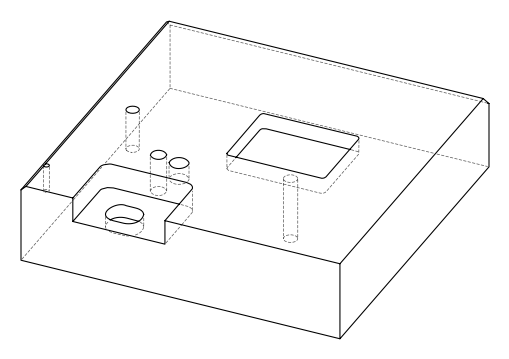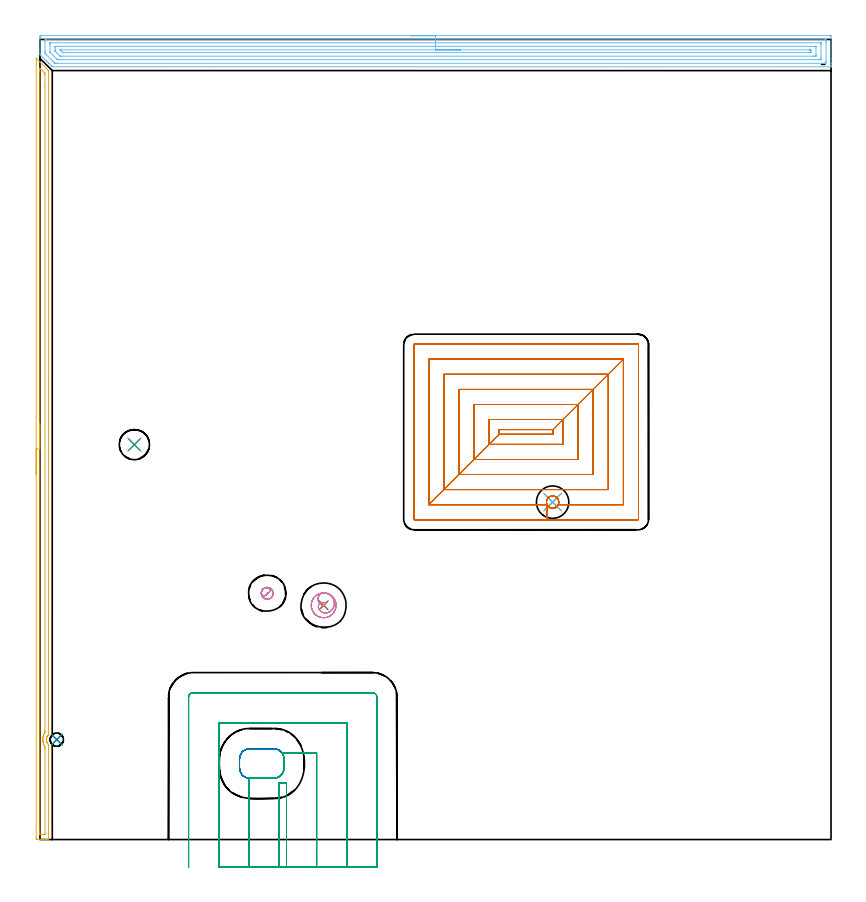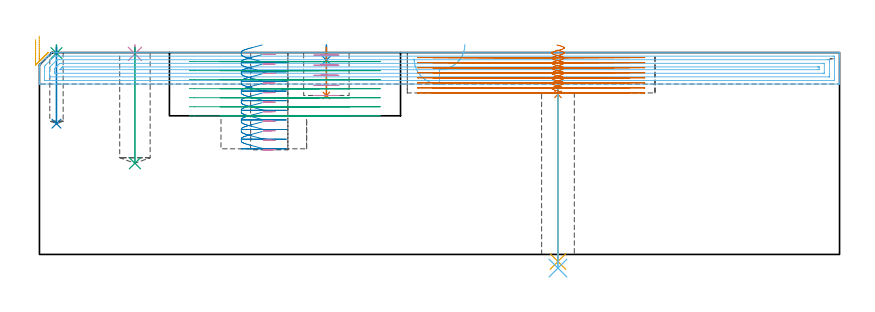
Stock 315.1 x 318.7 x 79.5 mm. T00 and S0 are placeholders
(PLAN: 16 operations, 10 tool changes, 56.8 min)
(1 SPOT_DRILL | STEP1HOLE | NXT0321_9005460120000 | 0.03 min | 1700 mm3)
(2 SPOT_DRILL_1 | STEP1POCKET | NXT0321_9005460120000 | 0.05 min | 183 mm3)
(3 SPOT_DRILL_2 | STEP1POCKET_1 | NXT0321_9005460120000 | 0.03 min | 0 mm3)
(4 SPOT_DRILL_3 | STEP1POCKET_2 | NXT0321_9005460120000 | 0.03 min | 1 mm3)
(5 DRILL_THROUGH_HOLE_INTO_CENTER | STEP1HOLE | NXT0301_042 | 0.28 min | 2514 mm3)
(6 DRILL_TO_ENLARGE_THROUGH_HOLE | STEP1HOLE | UGT0301_237 | 0.29 min | 6155 mm3)
(7 DRILL_BLIND_HOLE_INTO_CENTER | STEP1POCKET | NXT0301_091 | 0.08 min | 1559 mm3)
(8 DRILL_BLIND_HOLE_INTO_CENTER_1 | STEP1POCKET_1 | NXT0301_024 | 0.12 min | 598 mm3)
(9 DRILL_BLIND_HOLE_INTO_CENTER_2 | STEP1POCKET_2 | NXT0301_091 | 0.18 min | 4754 mm3)
(10 MILL_ROUGH_BLIND_HOLE_CONTOUR | STEP1POCKET | NXT0201_009 | Spiral | 1.2 min | 2504 mm3)
(11 AREA_MILL | FG_CHAMFER_SURFACE | UGT0205_001 | 5.13 min | 3776 mm3)
(12 AREA_MILL_1 | FG_CHAMFER_SURFACE_1 | UGT0205_001 | 12.78 min | 24152 mm3)
(13 MILL_RECTANGULAR_POCKET | POCKET_RECTANGULAR_STRAIGHT | NXT0201_009 | Follow Part, ap 2, ae 75% | 21.76 min | 118476 mm3)
(14 MILL_RECTANGULAR_POCKET_1 | POCKET_RECTANGULAR_STRAIGHT_1 | UGT0201_008 | Follow Part, ap 4, ae 75% | 2.13 min | 30750 mm3)
(15 MILL_SLOT | SLOT_PARTIAL_RECTANGULAR | UGT0201_008 | Follow Part, ap 4, ae 75% | 11.56 min | 129472 mm3)
(16 MILL_BLIND_HOLE_FROM_SOLID_MATERIAL | STEP1POCKET_3 | NXT0201_013 | Spiral | 1.11 min | 6495 mm3)
(TOOL NXT0321_9005460120000 | NC Spot Drill, 142deg, 12mm, Carbide, Uncoated | D12 PA142 FL30 Z2)
(TOOL NXT0301_042 | Carbide Drill 7.1mm [860.1-0710-057A1-MM 2214] | D7.1 PA140 FL85 Z2)
(TOOL UGT0301_237 | Twist Drill 12.9 mm | D12.9 PA118 FL97 Z2)
(TOOL NXT0301_091 | Carbide Drill 12mm [860.1-1200-036A1-MM 2214] | D12 PA140 FL55 Z2)
(TOOL NXT0301_024 | Carbide Drill 5.3mm [860.1-0530-027A1-MM 2214] | D5.3 PA140 FL44 Z2)
(TOOL NXT0201_009 | ENDMILL 8mm [2P460-0800-NA 1630] | D8 FL26 Z6)
(TOOL UGT0205_001 | Chamfer Mill 20 x 3 x 45 deg. | D20 FL50 Z2)
(TOOL UGT0201_008 | End Mill 16 mm | D16 FL32 Z4)
(TOOL NXT0201_013 | ENDMILL 10mm | D10 FL30 Z4)
(OP 1 SPOT_DRILL)
G17 G21 G94 G90
T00 M6
G54
G17 G0 G90 X204.2 Y134.4 S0 M3
G43 Z89.5 H0
G94 G81 G98 Z63.045 F250. R66.6
G80
M5
M2
(OP 2 SPOT_DRILL_1)
G17 G21 G94 G90
T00 M6
G54
G17 G0 G90 X113. Y93.3 S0 M3
G43 Z89.5 H0
G94 G81 G98 Z76.5 F250. R82.5
G80
M5
M2
(OP 3 SPOT_DRILL_2)
G17 G21 G94 G90
T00 M6
G54
G17 G0 G90 X6.7 Y39.8 S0 M3
G43 Z89.5 H0
G94 G81 G98 Z79.272 F250. R82.5
G80
M5
M2
(OP 4 SPOT_DRILL_3)
G17 G21 G94 G90
T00 M6
G54
G17 G0 G90 X37.6 Y157.3 S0 M3
G43 Z89.5 H0
G94 G81 G98 Z78.984 F250. R82.5
G80
M5
M2
(OP 5 DRILL_THROUGH_HOLE_INTO_CENTER)
G17 G21 G94 G90
T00 M6
G54
G17 G0 G90 X204.2 Y134.4 S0 M3
G43 Z89.5 H1
G94 G73 G98 Z-2.792 F250. Q6.639 R65.6
G80
M5
M2
(OP 6 DRILL_TO_ENLARGE_THROUGH_HOLE)
G17 G21 G94 G90
T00 M6
G54
G17 G0 G90 X204.2 Y134.4 S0 M3
G43 Z89.5 H0
G94 G73 G98 Z-5.376 F250. Q11.496 R65.6
G80
M5
M2
(OP 7 DRILL_BLIND_HOLE_INTO_CENTER)
G17 G21 G94 G90
T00 M6
G54
G17 G0 G90 X113. Y93.3 S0 M3
G43 Z89.5 H1
G94 G81 G98 Z62.6 F250. R81.5
G80
M5
M2
(OP 8 DRILL_BLIND_HOLE_INTO_CENTER_1)
G17 G21 G94 G90
T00 M6
G54
G17 G0 G90 X6.7 Y39.8 S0 M3
G43 Z89.5 H1
G94 G81 G98 Z51.5 F250. R81.5
G80
M5
M2
(OP 9 DRILL_BLIND_HOLE_INTO_CENTER_2)
G17 G21 G94 G90
T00 M6
G54
G17 G0 G90 X37.6 Y157.3 S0 M3
G43 Z89.5 H1
G94 G81 G98 Z35.9 F250. R81.5
G80
M5
M2
(OP 10 MILL_ROUGH_BLIND_HOLE_CONTOUR)
G17 G21 G94 G90
T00 M6
G54
G17 G0 G90 X113. Y93.3 S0 M3
G43 Z89.5 H1
Z78.52
G94 G3 X113.267 Y94.248 R0.512 F250.
X111.593 Y94.162 R1.482
X111.064 Y91.859 R1.851
X114.498 Y90.36 R2.935
X117.249 Y94.604 R3.857
X113.388 Y98.235 R4.234
X108.065 Y93.688 R4.95
X113.388 Y98.235 R-4.95
X110.727 Y95.962 R2.475
X113. Y93.3 R2.475
G0 Z74.54
G3 X113.267 Y94.248 R0.512
X111.593 Y94.162 R1.482
X111.064 Y91.859 R1.851
X114.498 Y90.36 R2.935
X117.249 Y94.604 R3.857
X113.388 Y98.235 R4.234
X108.065 Y93.688 R4.95
X113.388 Y98.235 R-4.95
X110.727 Y95.962 R2.475
X113. Y93.3 R2.475
G0 Z70.56
G3 X113.267 Y94.248 R0.512
X111.593 Y94.162 R1.482
X111.064 Y91.859 R1.851
X114.498 Y90.36 R2.935
X117.249 Y94.604 R3.857
X113.388 Y98.235 R4.234
X108.065 Y93.688 R4.95
X113.388 Y98.235 R-4.95
X110.727 Y95.962 R2.475
X113. Y93.3 R2.475
G0 Z66.58
G3 X113.267 Y94.248 R0.512
X111.593 Y94.162 R1.482
X111.064 Y91.859 R1.851
X114.498 Y90.36 R2.935
X117.249 Y94.604 R3.857
X113.388 Y98.235 R4.234
X108.065 Y93.688 R4.95
X113.388 Y98.235 R-4.95
X110.727 Y95.962 R2.475
X113. Y93.3 R2.475
G0 Z62.6
G3 X113.267 Y94.248 R0.512
X111.593 Y94.162 R1.482
X111.064 Y91.859 R1.851
X114.498 Y90.36 R2.935
X117.249 Y94.604 R3.857
X113.388 Y98.235 R4.234
X108.065 Y93.688 R4.95
X113.388 Y98.235 R-4.95
X110.727 Y95.962 R2.475
X113. Y93.3 R2.475
G0 Z89.5
M5
M2
(OP 11 AREA_MILL)
G17 G21 G94 G90
T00 M6
G54
G17 G0 G90 X-1.5 Y145.6 S1061 M3
G43 Z89.5 H0
Z84.6
G94 G1 Y145.638 Z83.728 F250.
Y145.752 Z82.864
Y145.941 Z82.012
Y146.203 Z81.18
Y146.537 Z80.374
Y146.94 Z79.6
Y147.409 Z78.864
Y147.94 Z78.172
Y148.529 Z77.529
Y149.172 Z76.94
Y149.864 Z76.409
Y150.6 Z75.94
Y151.374 Z75.537
Y152.18 Z75.203
Y153.012 Z74.941
Y153.864 Z74.752
Y154.728 Z74.638
Y155.6 Z74.6
X-1.499 Y311.112 Z74.599
X-1.496 Y311.17 Z74.603
X-1.493 Y311.182 Z74.604
X-1.441 Y311.142 Z74.657
X3.137 Y306.563 Z79.236
X3.328 Y306.37 Z79.425
X3.397 Y306.295 Z79.489
X3.4 Y306.117 Z79.5
Y42.601
X3.395 Y41.774 Z79.494
X3.393 Y41.744 Z79.493
X3.259 Y41.594 Z79.359
X3.178 Y41.502 Z79.275
X3.145 Y41.457 Z79.24
X3.123 Y41.429 Z79.22
X3.03 Y41.307 Z79.126
X3.001 Y41.261 Z79.097
X2.899 Y41.1 Z78.996
X2.87 Y41.042 Z78.966
X2.788 Y40.883 Z78.884
X2.761 Y40.814 Z78.857
X2.702 Y40.666 Z78.8
X2.636 Y40.445 Z78.735
X2.59 Y40.219 Z78.688
X2.573 Y40.058 Z78.667
X2.57 Y40.021 Z78.661
X2.566 Y39.99 Z78.658
X2.564 Y39.937 Z78.657
Y39.887 Z78.652
X2.559 Y39.765 Z78.651
X2.56 Y39.742 Z78.652
X2.562 Y39.697 Z78.657
X2.57 Y39.564 Z78.663
X2.571 Y39.54 Z78.665
X2.579 Y39.475 Z78.676
X2.592 Y39.385 Z78.688
X2.602 Y39.318 Z78.697
X2.63 Y39.206 Z78.722
X2.652 Y39.097 Z78.75
X2.666 Y39.055 Z78.765
X2.731 Y38.861 Z78.829
X2.789 Y38.73 Z78.886
X2.831 Y38.633 Z78.928
X2.95 Y38.415 Z79.049
X3.09 Y38.205 Z79.189
X3.212 Y38.057 Z79.31
X3.334 Y37.924 Z79.43
X3.342 Y37.914 Z79.438
X3.397 Y37.85 Z79.489
X3.4 Y37.688 Z79.5
Y0.17
X3.397 Y0.01 Z79.488
X3.296 Y0.003 Z79.388
X3.188 Y0. Z79.288
X2.916 Z79.016
X2.254 Z78.348
X1.053 Z77.15
X0.516 Z76.61
X-1.108 Z74.988
X-1.223 Y0.003 Z74.873
X-1.493 Y0.01 Z74.603
X-1.498 Y0.334 Z74.601
X-1.5 Y0.617 Z74.6
Y155.6
X-0.086 Z76.014
X-0.085 Y306.117 Z76.015
X-0.082 Y306.731 Z76.018
X-0.079 Y307.01 Z76.021
X-0.068 Y307.307 Z76.032
X0.238 Y307.01 Z76.338
X1.385 Y305.866 Z77.485
X1.701 Y305.548 Z77.801
X1.862 Y305.385 Z77.962
X1.942 Y305.3 Z78.042
X1.979 Y305.259 Z78.079
X1.98 Y305.223 Z78.08
X1.985 Y304.606 Z78.085
X1.986 Y299.651 Z78.086
X1.985 Y43.494 Z78.085
X1.984 Y42.878 Z78.084
X1.981 Y42.739 Z78.081
X1.979 Y42.673 Z78.079
X1.941 Y42.601 Z78.041
X1.741 Y42.234 Z77.841
X1.633 Y42.024 Z77.733
X1.5 Y41.708 Z77.6
X1.385 Y41.375 Z77.485
X1.27 Y40.932 Z77.37
X1.246 Y40.814 Z77.346
X1.192 Y40.468 Z77.292
X1.159 Y40.153 Z77.259
X1.151 Y39.921 Z77.251
X1.153 Y39.598 Z77.253
X1.177 Y39.241 Z77.277
X1.205 Y39.028 Z77.305
X1.23 Y38.864 Z77.33
X1.271 Y38.661 Z77.371
X1.385 Y38.212 Z77.485
X1.406 Y38.142 Z77.506
X1.409 Y38.134 Z77.509
X1.423 Y38.095 Z77.523
X1.539 Y37.802 Z77.639
X1.643 Y37.564 Z77.743
X1.811 Y37.241 Z77.911
X1.979 Y36.929 Z78.079
X1.983 Y36.626 Z78.083
X1.985 Y36.348 Z78.085
X1.986 Y35.73 Z78.086
X1.985 Y2.403 Z78.085
X1.982 Y2.095 Z78.082
X1.979 Y2.02 Z78.079
X1.977 Y2.01 Z78.077
X1.955 Y2.006 Z78.055
X1.908 Y2.003 Z78.008
X1.777 Y2. Z77.877
X0.516 Z76.616
X0.037 Y2.002 Z76.137
X-0.061 Y2.009 Z76.039
X-0.079 Y2.011 Z76.021
X-0.081 Y2.045 Z76.019
X-0.084 Y2.126 Z76.016
X-0.085 Y2.403 Z76.015
X-0.086 Y3.021 Z76.014
Y155.6
Y156.472 Z76.052
Y157.337 Z76.166
Y158.188 Z76.355
Y159.02 Z76.617
Y159.826 Z76.951
Y160.6 Z77.354
Y161.336 Z77.823
Y162.028 Z78.354
Y162.671 Z78.943
Y163.26 Z79.586
Y163.792 Z80.279
Y164.26 Z81.014
Y164.663 Z81.788
Y164.997 Z82.594
Y165.259 Z83.426
Y165.448 Z84.278
Y165.562 Z85.143
Y165.6 Z86.014
G0 Z89.5
M5
M2
(OP 12 AREA_MILL_1)
G17 G21 G94 G90
T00 M6
G54
G17 G0 G90 X147.55 Y320.2 S1061 M3
G43 Z89.5 H0
Z77.1
G94 G1 X147.588 Z76.228 F250.
X147.702 Z75.364
X147.891 Z74.512
X148.153 Z73.68
X148.487 Z72.874
X148.89 Z72.1
X149.359 Z71.364
X149.89 Z70.672
X150.479 Z70.029
X151.122 Z69.44
X151.814 Z68.908
X152.55 Z68.44
X153.324 Z68.037
X154.13 Z67.703
X154.962 Z67.441
X155.814 Z67.252
X156.678 Z67.138
X157.55 Z67.1
X314.471
X314.898 Y320.196 Z67.102
X315.09 Y320.192 Z67.106
X315.1 Y319.997 Z67.3
Y310.912 Z76.383
Y309.506 Z77.79
Y309.147 Z78.148
Y308.428 Z78.871
Y308.178 Z79.122
X315.094 Y307.809 Z79.482
X315.092 Y307.803 Z79.488
X314.92 Y307.8 Z79.5
X5.1
X4.893 Y307.804 Z79.489
X4.681 Y308.019 Z79.281
X3.61 Y309.089 Z78.208
X3.311 Y309.388 Z77.911
X2.669 Y310.029 Z77.268
X2.543 Y310.157 Z77.143
X0.345 Y312.354 Z74.945
X0.182 Y312.518 Z74.781
X0.028 Y312.676 Z74.623
X0.01 Y312.698 Z74.601
X0. Y313.395 Z73.905
Y314.8 Z72.496
Y319.474 Z67.823
X0.003 Y319.735 Z67.562
X0.01 Y320.192 Z67.106
X0.163 Y320.196 Z67.102
X0.629 Y320.2 Z67.1
X157.55
Y318.786 Z68.514
X312.683 Y318.785 Z68.515
X312.752
X313.064 Y318.779 Z68.521
X313.09 Y318.677 Z68.623
X313.097 Y318.445 Z68.855
X313.099 Y317.971 Z69.329
X313.1 Y317.559 Z69.741
X313.099 Y310.029 Z77.271
X313.096 Y309.621 Z77.679
X313.086 Y309.221 Z78.079
X312.683 Y309.215 Z78.085
X312.614
X6.82 Y309.214 Z78.086
X5.994 Y309.22 Z78.08
X5.944 Y309.221 Z78.079
X5.89 Y309.27 Z78.03
X5.777 Y309.378 Z77.922
X5.555 Y309.596 Z77.704
X2.417 Y312.733 Z74.567
X2.011 Y313.15 Z74.15
X2.005 Y313.559 Z73.741
X2.001 Y313.97 Z73.33
Y317.971 Z69.329
X2.004 Y318.379 Z68.921
X2.014 Y318.779 Z68.521
X2.417 Y318.785 Z68.515
X2.486
X157.55 Y318.786 Z68.514
Y317.372 Z69.928
X310.894 Y317.371 Z69.929
X310.99 Y317.37 Z69.93
X311.066 Y317.367 Z69.933
X311.083 Y317.365 Z69.935
X311.09 Y317.348 Z69.952
X311.094 Y317.291 Z70.009
X311.098 Y317.088 Z70.212
X311.1 Y316.886 Z70.414
Y316.206 Z71.094
Y311.591 Z75.709
X311.098 Y310.912 Z76.388
X311.096 Y310.713 Z76.587
X311.09 Y310.647 Z76.653
X311.036 Y310.636 Z76.664
X310.894 Y310.634 Z76.666
X310.286 Y310.629 Z76.671
X7.782
X7.171 Y310.633 Z76.667
X7.033 Y310.635 Z76.665
X6.962 Y310.649 Z76.651
X6.888 Y310.716 Z76.584
X6.689 Y310.912 Z76.388
X4.923 Y312.676 Z74.624
X4.206 Y313.397 Z73.903
X4.052 Y313.559 Z73.741
X4.01 Y313.612 Z73.688
X4.006 Y313.66 Z73.64
X4.002 Y313.76 Z73.54
X4. Y316.409 Z70.891
X4.001 Y317.088 Z70.212
X4.003 Y317.288 Z70.012
X4.01 Y317.357 Z69.943
X4.015 Y317.365 Z69.935
X4.027 Y317.368 Z69.932
X4.062 Y317.37 Z69.93
X4.206 Y317.371 Z69.929
X157.55 Y317.372 Z69.928
Y315.957 Z71.343
X308.465
X308.963 Y315.953 Z71.347
X309.077 Y315.95 Z71.35
X309.09 Y315.947 Z71.353
X309.094 Y315.924 Z71.376
X309.097 Y315.871 Z71.429
X309.099 Y315.762 Z71.538
Y312.238 Z75.062
X309.097 Y312.129 Z75.171
X309.093 Y312.074 Z75.226
X309.091 Y312.053 Z75.247
X309.067 Y312.05 Z75.25
X308.851 Y312.046 Z75.254
X308.212 Y312.043 Z75.257
X307.96
X8.676
X8.423 Y312.044 Z75.256
X8.104 Y312.048 Z75.252
X8.028 Y312.05 Z75.25
X7.929 Y312.132 Z75.168
X7.782 Y312.27 Z75.03
X7.373 Y312.676 Z74.624
X6.888 Y313.161 Z74.139
X6.493 Y313.559 Z73.741
X6.11 Y313.951 Z73.349
X6.01 Y314.054 Z73.246
X6.007 Y314.107 Z73.193
X6.003 Y314.216 Z73.084
X6. Y314.435 Z72.865
Y315.317 Z71.983
X6.001 Y315.762 Z71.538
X6.003 Y315.871 Z71.429
X6.007 Y315.925 Z71.375
X6.009 Y315.947 Z71.353
X6.033 Y315.95 Z71.35
X6.249 Y315.954 Z71.346
X6.888 Y315.957 Z71.343
X7.14
X157.55
Y314.543 Z72.757
X306.424
X306.527 Y314.542 Z72.758
X306.733 Y314.538 Z72.762
X307.09 Y314.53 Z72.77
X307.092 Y314.441 Z72.859
X307.098 Y313.776 Z73.524
X307.093 Y313.559 Z73.741
X307.09 Y313.477 Z73.823
X307.079 Y313.464 Z73.836
X306.974 Y313.461 Z73.839
X306.837 Y313.458 Z73.842
X306.63 Y313.457 Z73.843
X306.527
X9.467
X9.261 Y313.46 Z73.84
X9.123 Y313.464 Z73.836
X9.042 Y313.468 Z73.832
X9.023 Y313.484 Z73.816
X8.943 Y313.559 Z73.741
X8.676 Y313.823 Z73.477
X8.065 Y314.441 Z72.859
X8.025 Y314.485 Z72.815
X8.011 Y314.524 Z72.776
X8.021 Y314.536 Z72.764
X8.125 Y314.539 Z72.761
X8.263 Y314.542 Z72.758
X8.676 Y314.543 Z72.757
X157.55
X158.422 Z72.795
X159.287 Z72.909
X160.138 Z73.098
X160.97 Z73.36
X161.776 Z73.694
X162.55 Z74.097
X163.286 Z74.565
X163.978 Z75.096
X164.621 Z75.686
X165.21 Z76.329
X165.742 Z77.021
X166.21 Z77.757
X166.613 Z78.531
X166.947 Z79.337
X167.209 Z80.169
X167.398 Z81.02
X167.512 Z81.885
X167.55 Z82.757
G0 Z89.5
M5
M2
(OP 13 MILL_RECTANGULAR_POCKET)
G17 G21 G94 G90
T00 M6
G54
G17 G0 G90 X203.781 Y131.99 S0 M3
G43 Z89.5 H1
Z82.5
G94 G1 X204.167 Y131.945 Z82.396 F250.
X204.662 Y131.988 Z82.263
X204.876 Y132.049 Z82.203
X205.088 Y132.111 Z82.144
X205.583 Y132.375 Z81.994
X206.006 Y132.743 Z81.843
X206.334 Y133.198 Z81.693
X206.516 Y133.602 Z81.574
X206.624 Y134.041 Z81.453
X206.65 Y134.492 Z81.332
X206.593 Y134.939 Z81.211
X206.526 Y135.151 Z81.152
X206.458 Y135.362 Z81.092
X206.156 Y135.881 Z80.931
X205.736 Y136.312 Z80.77
X205.225 Y136.628 Z80.609
X204.652 Y136.811 Z80.448
X204.052 Y136.849 Z80.287
X203.461 Y136.741 Z80.126
X203.256 Y136.656 Z80.067
X203.121 Y136.599 Z80.027
X202.992 Y136.527 Z79.988
X202.8 Y136.415 Z79.928
X202.41 Y136.074 Z79.789
X202.1 Y135.659 Z79.651
X201.882 Y135.189 Z79.512
X201.767 Y134.685 Z79.373
X201.758 Y134.167 Z79.234
X201.797 Y133.948 Z79.175
X201.839 Y133.73 Z79.115
X202.047 Y133.222 Z78.968
X202.363 Y132.772 Z78.821
X202.771 Y132.405 Z78.674
X203.251 Y132.136 Z78.527
X203.462 Y132.069 Z78.467
X203.674 Y132.002 Z78.408
X204.167 Y131.945 Z78.275
X204.662 Y131.988 Z78.142
X204.876 Y132.049 Z78.082
X205.088 Y132.111 Z78.023
X205.583 Y132.375 Z77.872
X206.006 Y132.743 Z77.722
X206.334 Y133.198 Z77.572
X206.425 Y133.4 Z77.512
X232.4 F500.
Y191.3
X154.9
Y133.4
X182.9 Y161.4
X204.4
Y163.3
X182.9
Y161.4
X178.9 Y157.4
X208.4
Y167.3
X178.9
Y157.4
X172.9 Y151.4
X214.4
Y173.3
X172.9
Y151.4
X166.9 Y145.4
X220.4
Y179.3
X166.9
Y145.4
X160.9 Y139.4
X226.4
Y185.3
X160.9
Y139.4
X154.9 Y133.4
X201.97
Y127.4
X238.2
G3 X238.4 Y127.6 R0.2
G1 Y197.1
G3 X238.2 Y197.3 R0.2
G1 X149.1
G3 X148.9 Y197.1 R0.2
G1 Y127.6
G3 X149.1 Y127.4 R0.2
G1 X201.97
X202.97
G0 X203.783 Y131.99 Z80.512
G1 X204.167 Y131.945 Z80.409 F250.
X204.662 Y131.988 Z80.276
X204.876 Y132.049 Z80.216
X205.088 Y132.111 Z80.157
X205.583 Y132.375 Z80.006
X206.006 Y132.743 Z79.856
X206.334 Y133.198 Z79.706
X206.516 Y133.602 Z79.587
X206.624 Y134.041 Z79.466
X206.65 Y134.492 Z79.345
X206.593 Y134.939 Z79.224
X206.526 Y135.151 Z79.165
X206.458 Y135.362 Z79.105
X206.182 Y135.846 Z78.956
X205.804 Y136.256 Z78.807
X205.343 Y136.57 Z78.657
X204.824 Y136.772 Z78.508
X204.272 Y136.852 Z78.358
X203.716 Y136.806 Z78.209
X203.185 Y136.636 Z78.06
X202.992 Y136.527 Z78.
X202.8 Y136.415 Z77.941
X202.41 Y136.074 Z77.802
X202.1 Y135.659 Z77.663
X201.882 Y135.189 Z77.524
X201.767 Y134.685 Z77.386
X201.758 Y134.167 Z77.247
X201.797 Y133.948 Z77.187
X201.839 Y133.73 Z77.128
X202.047 Y133.222 Z76.981
X202.363 Y132.772 Z76.833
X202.771 Y132.405 Z76.686
X203.251 Y132.136 Z76.539
X203.462 Y132.069 Z76.48
X203.674 Y132.002 Z76.42
X204.167 Y131.945 Z76.287
X204.662 Y131.988 Z76.154
X204.876 Y132.049 Z76.095
X205.088 Y132.111 Z76.035
X205.583 Y132.375 Z75.885
X206.006 Y132.743 Z75.735
X206.334 Y133.198 Z75.584
X206.425 Y133.4 Z75.525
X232.4 F500.
Y191.3
X154.9
Y133.4
X182.9 Y161.4
X204.4
Y163.3
X182.9
Y161.4
X178.9 Y157.4
X208.4
Y167.3
X178.9
Y157.4
X172.9 Y151.4
X214.4
Y173.3
X172.9
Y151.4
X166.9 Y145.4
X220.4
Y179.3
X166.9
Y145.4
X160.9 Y139.4
X226.4
Y185.3
X160.9
Y139.4
X154.9 Y133.4
X201.97
Y127.4
X238.2
G3 X238.4 Y127.6 R0.2
G1 Y197.1
G3 X238.2 Y197.3 R0.2
G1 X149.1
G3 X148.9 Y197.1 R0.2
G1 Y127.6
G3 X149.1 Y127.4 R0.2
G1 X201.97
X202.97
G0 X203.783 Y131.99 Z78.525
G1 X204.167 Y131.945 Z78.421 F250.
X204.662 Y131.988 Z78.288
X204.876 Y132.049 Z78.229
X205.088 Y132.111 Z78.169
X205.583 Y132.375 Z78.019
X206.006 Y132.743 Z77.869
X206.334 Y133.198 Z77.719
X206.516 Y133.602 Z77.6
X206.624 Y134.041 Z77.479
X206.65 Y134.492 Z77.358
X206.593 Y134.939 Z77.237
X206.526 Y135.151 Z77.177
X206.458 Y135.362 Z77.118
X206.182 Y135.846 Z76.969
X205.804 Y136.256 Z76.819
X205.343 Y136.57 Z76.67
X204.824 Y136.772 Z76.521
X204.272 Y136.852 Z76.371
X203.716 Y136.806 Z76.222
X203.185 Y136.636 Z76.072
X202.992 Y136.527 Z76.013
X202.8 Y136.415 Z75.953
X202.41 Y136.074 Z75.815
X202.099 Y135.66 Z75.676
X201.882 Y135.19 Z75.537
X201.766 Y134.685 Z75.398
X201.758 Y134.167 Z75.259
X201.797 Y133.948 Z75.2
X201.839 Y133.73 Z75.14
X202.047 Y133.222 Z74.993
X202.363 Y132.772 Z74.846
X202.771 Y132.405 Z74.699
X203.251 Y132.136 Z74.552
X203.462 Y132.069 Z74.492
X203.674 Y132.002 Z74.433
X204.167 Y131.945 Z74.3
X204.662 Y131.988 Z74.167
X204.876 Y132.049 Z74.107
X205.088 Y132.111 Z74.048
X205.583 Y132.375 Z73.897
X206.006 Y132.743 Z73.747
X206.334 Y133.198 Z73.597
X206.425 Y133.4 Z73.537
X232.4 F500.
Y191.3
X154.9
Y133.4
X182.9 Y161.4
X204.4
Y163.3
X182.9
Y161.4
X178.9 Y157.4
X208.4
Y167.3
X178.9
Y157.4
X172.9 Y151.4
X214.4
Y173.3
X172.9
Y151.4
X166.9 Y145.4
X220.4
Y179.3
X166.9
Y145.4
X160.9 Y139.4
X226.4
Y185.3
X160.9
Y139.4
X154.9 Y133.4
X201.97
Y127.4
X238.2
G3 X238.4 Y127.6 R0.2
G1 Y197.1
G3 X238.2 Y197.3 R0.2
G1 X149.1
G3 X148.9 Y197.1 R0.2
G1 Y127.6
G3 X149.1 Y127.4 R0.2
G1 X201.97
X202.97
G0 X203.784 Y131.984 Z76.537
G1 X203.912 Y131.962 Z76.503 F250.
X204.134 Y131.956 Z76.443
X204.356 Y131.95 Z76.384
X204.955 Y132.065 Z76.22
X205.159 Y132.151 Z76.161
X205.363 Y132.239 Z76.101
X205.745 Y132.496 Z75.978
X206.072 Y132.819 Z75.855
X206.334 Y133.198 Z75.731
X206.516 Y133.602 Z75.612
X206.621 Y134.019 Z75.497
X206.651 Y134.448 Z75.382
X206.607 Y134.876 Z75.267
X206.462 Y135.325 Z75.14
X206.378 Y135.53 Z75.081
X206.099 Y135.953 Z74.945
X205.739 Y136.31 Z74.809
X205.313 Y136.585 Z74.674
X204.84 Y136.768 Z74.538
X204.34 Y136.849 Z74.402
X204.119 Y136.842 Z74.343
X203.897 Y136.834 Z74.283
X203.307 Y136.684 Z74.12
X202.772 Y136.394 Z73.957
X202.604 Y136.249 Z73.898
X202.437 Y136.103 Z73.838
X202.116 Y135.688 Z73.697
X201.89 Y135.214 Z73.557
X201.769 Y134.704 Z73.416
X201.757 Y134.18 Z73.276
X201.798 Y133.946 Z73.212
X201.821 Y133.825 Z73.179
X201.856 Y133.707 Z73.146
X201.919 Y133.495 Z73.087
X202.143 Y133.062 Z72.956
X202.448 Y132.682 Z72.826
X202.822 Y132.369 Z72.695
X203.251 Y132.136 Z72.564
X203.462 Y132.069 Z72.505
X203.674 Y132.002 Z72.445
X203.912 Y131.962 Z72.381
X204.134 Y131.956 Z72.321
X204.356 Y131.95 Z72.262
X204.955 Y132.065 Z72.098
X205.159 Y132.151 Z72.039
X205.363 Y132.239 Z71.979
X205.745 Y132.496 Z71.856
X206.072 Y132.819 Z71.733
X206.334 Y133.198 Z71.609
X206.425 Y133.4 Z71.55
X232.4 F500.
Y191.3
X154.9
Y133.4
X182.9 Y161.4
X204.4
Y163.3
X182.9
Y161.4
X178.9 Y157.4
X208.4
Y167.3
X178.9
Y157.4
X172.9 Y151.4
X214.4
Y173.3
X172.9
Y151.4
X166.9 Y145.4
X220.4
Y179.3
X166.9
Y145.4
X160.9 Y139.4
X226.4
Y185.3
X160.9
Y139.4
X154.9 Y133.4
X201.97
Y127.4
X238.2
G3 X238.4 Y127.6 R0.2
G1 Y197.1
G3 X238.2 Y197.3 R0.2
G1 X149.1
G3 X148.9 Y197.1 R0.2
G1 Y127.6
G3 X149.1 Y127.4 R0.2
G1 X201.97
X202.97
G0 X203.784 Y131.984 Z74.55
G1 X203.912 Y131.962 Z74.515 F250.
X204.134 Y131.956 Z74.455
X204.356 Y131.95 Z74.396
X204.955 Y132.065 Z74.233
X205.159 Y132.151 Z74.173
X205.363 Y132.239 Z74.114
X205.745 Y132.496 Z73.99
X206.072 Y132.819 Z73.867
X206.334 Y133.198 Z73.744
X206.516 Y133.602 Z73.625
X206.621 Y134.019 Z73.51
X206.651 Y134.448 Z73.395
X206.607 Y134.876 Z73.279
X206.462 Y135.325 Z73.153
X206.378 Y135.53 Z73.093
X206.099 Y135.953 Z72.958
X205.739 Y136.31 Z72.822
X205.313 Y136.585 Z72.686
X204.84 Y136.768 Z72.55
X204.34 Y136.849 Z72.414
X204.119 Y136.842 Z72.355
X203.897 Y136.834 Z72.296
X203.331 Y136.694 Z72.139
X202.814 Y136.423 Z71.983
X202.644 Y136.282 Z71.924
X202.473 Y136.139 Z71.864
X202.137 Y135.72 Z71.72
X201.899 Y135.238 Z71.576
X201.771 Y134.716 Z71.432
X201.757 Y134.179 Z71.288
X201.798 Y133.946 Z71.225
X201.821 Y133.825 Z71.192
X201.856 Y133.707 Z71.159
X201.919 Y133.495 Z71.099
X202.143 Y133.062 Z70.969
X202.448 Y132.682 Z70.838
X202.822 Y132.369 Z70.707
X203.251 Y132.136 Z70.577
X203.462 Y132.069 Z70.517
X203.674 Y132.002 Z70.458
X203.912 Y131.962 Z70.393
X204.134 Y131.956 Z70.334
X204.356 Y131.95 Z70.274
X204.955 Y132.065 Z70.111
X205.159 Y132.151 Z70.051
X205.363 Y132.239 Z69.992
X205.745 Y132.496 Z69.869
X206.072 Y132.819 Z69.745
X206.334 Y133.198 Z69.622
X206.425 Y133.4 Z69.562
X232.4 F500.
Y191.3
X204.4 Y163.3
X182.9
Y161.4
X204.4
Y163.3
X208.4 Y167.3
X178.9
Y157.4
X208.4
Y167.3
X214.4 Y173.3
X172.9
Y151.4
X214.4
Y173.3
X220.4 Y179.3
X166.9
Y145.4
X220.4
Y179.3
X226.4 Y185.3
X160.9
Y139.4
X226.4
Y185.3
X232.4 Y191.3
X154.9
Y133.4
X201.97
Y127.4
X238.2
G3 X238.4 Y127.6 R0.2
G1 Y197.1
G3 X238.2 Y197.3 R0.2
G1 X149.1
G3 X148.9 Y197.1 R0.2
G1 Y127.6
G3 X149.1 Y127.4 R0.2
G1 X201.97
X202.97
G0 X203.783 Y131.99 Z72.562
G1 X204.167 Y131.945 Z72.459 F250.
X204.662 Y131.988 Z72.326
X204.876 Y132.049 Z72.266
X205.088 Y132.111 Z72.207
X205.583 Y132.375 Z72.057
X206.006 Y132.743 Z71.906
X206.334 Y133.198 Z71.756
X206.516 Y133.602 Z71.637
X206.624 Y134.041 Z71.516
X206.65 Y134.492 Z71.395
X206.593 Y134.939 Z71.274
X206.526 Y135.151 Z71.215
X206.458 Y135.362 Z71.155
X206.182 Y135.846 Z71.006
X205.804 Y136.256 Z70.857
X205.343 Y136.57 Z70.707
X204.824 Y136.772 Z70.558
X204.272 Y136.852 Z70.409
X203.716 Y136.806 Z70.259
X203.185 Y136.636 Z70.11
X202.992 Y136.527 Z70.05
X202.8 Y136.415 Z69.991
X202.41 Y136.074 Z69.852
X202.1 Y135.659 Z69.713
X201.882 Y135.189 Z69.574
X201.767 Y134.685 Z69.436
X201.758 Y134.167 Z69.297
X201.797 Y133.948 Z69.237
X201.839 Y133.73 Z69.178
X202.047 Y133.222 Z69.031
X202.363 Y132.772 Z68.884
X202.771 Y132.405 Z68.736
X203.251 Y132.136 Z68.589
X203.462 Y132.069 Z68.53
X203.674 Y132.002 Z68.47
X204.167 Y131.945 Z68.337
X204.662 Y131.988 Z68.204
X204.876 Y132.049 Z68.145
X205.088 Y132.111 Z68.085
X205.583 Y132.375 Z67.935
X206.006 Y132.743 Z67.785
X206.334 Y133.198 Z67.634
X206.425 Y133.4 Z67.575
X232.4 F500.
Y191.3
X154.9
Y133.4
X182.9 Y161.4
X204.4
Y163.3
X182.9
Y161.4
X178.9 Y157.4
X208.4
Y167.3
X178.9
Y157.4
X172.9 Y151.4
X214.4
Y173.3
X172.9
Y151.4
X166.9 Y145.4
X220.4
Y179.3
X166.9
Y145.4
X160.9 Y139.4
X226.4
Y185.3
X160.9
Y139.4
X154.9 Y133.4
X201.97
Y127.4
X238.2
G3 X238.4 Y127.6 R0.2
G1 Y197.1
G3 X238.2 Y197.3 R0.2
G1 X149.1
G3 X148.9 Y197.1 R0.2
G1 Y127.6
G3 X149.1 Y127.4 R0.2
G1 X201.97
X202.97
G0 X203.783 Y131.99 Z70.575
G1 X204.167 Y131.945 Z70.472 F250.
X204.662 Y131.988 Z70.338
X204.876 Y132.049 Z70.279
X205.088 Y132.111 Z70.219
X205.583 Y132.375 Z70.069
X206.006 Y132.743 Z69.919
X206.334 Y133.198 Z69.769
X206.516 Y133.602 Z69.65
X206.624 Y134.041 Z69.529
X206.65 Y134.492 Z69.408
X206.593 Y134.939 Z69.287
X206.526 Y135.151 Z69.228
X206.458 Y135.362 Z69.168
X206.182 Y135.846 Z69.019
X205.804 Y136.256 Z68.869
X205.343 Y136.57 Z68.72
X204.824 Y136.772 Z68.571
X204.272 Y136.852 Z68.421
X203.716 Y136.806 Z68.272
X203.185 Y136.636 Z68.122
X202.992 Y136.527 Z68.063
X202.8 Y136.415 Z68.003
X202.41 Y136.074 Z67.865
X202.099 Y135.66 Z67.726
X201.882 Y135.19 Z67.587
X201.766 Y134.685 Z67.448
X201.758 Y134.167 Z67.309
X201.797 Y133.948 Z67.25
X201.839 Y133.73 Z67.19
X202.047 Y133.222 Z67.043
X202.363 Y132.772 Z66.896
X202.771 Y132.405 Z66.749
X203.251 Y132.136 Z66.602
X203.462 Y132.069 Z66.542
X203.674 Y132.002 Z66.483
X204.167 Y131.945 Z66.35
X204.662 Y131.988 Z66.217
X204.876 Y132.049 Z66.157
X205.088 Y132.111 Z66.098
X205.583 Y132.375 Z65.947
X206.006 Y132.743 Z65.797
X206.334 Y133.198 Z65.647
X206.425 Y133.4 Z65.587
X232.4 F500.
Y191.3
X154.9
Y133.4
X182.9 Y161.4
X204.4
Y163.3
X182.9
Y161.4
X178.9 Y157.4
X208.4
Y167.3
X178.9
Y157.4
X172.9 Y151.4
X214.4
Y173.3
X172.9
Y151.4
X166.9 Y145.4
X220.4
Y179.3
X166.9
Y145.4
X160.9 Y139.4
X226.4
Y185.3
X160.9
Y139.4
X154.9 Y133.4
X201.97
Y127.4
X238.2
G3 X238.4 Y127.6 R0.2
G1 Y197.1
G3 X238.2 Y197.3 R0.2
G1 X149.1
G3 X148.9 Y197.1 R0.2
G1 Y127.6
G3 X149.1 Y127.4 R0.2
G1 X201.97
X202.97
G0 X203.783 Y131.99 Z68.587
G1 X204.167 Y131.945 Z68.484 F250.
X204.662 Y131.988 Z68.351
X204.876 Y132.049 Z68.291
X205.088 Y132.111 Z68.232
X205.583 Y132.375 Z68.082
X206.006 Y132.743 Z67.932
X206.334 Y133.198 Z67.781
X206.516 Y133.602 Z67.662
X206.624 Y134.041 Z67.541
X206.65 Y134.492 Z67.42
X206.593 Y134.939 Z67.299
X206.526 Y135.151 Z67.24
X206.458 Y135.362 Z67.181
X206.182 Y135.846 Z67.031
X205.804 Y136.256 Z66.882
X205.343 Y136.57 Z66.732
X204.824 Y136.772 Z66.583
X204.272 Y136.852 Z66.434
X203.716 Y136.806 Z66.284
X203.185 Y136.636 Z66.135
X202.992 Y136.527 Z66.076
X202.8 Y136.415 Z66.016
X202.41 Y136.074 Z65.877
X202.099 Y135.66 Z65.738
X201.882 Y135.19 Z65.6
X201.766 Y134.685 Z65.461
X201.758 Y134.167 Z65.322
X201.797 Y133.948 Z65.262
X201.839 Y133.73 Z65.203
X202.047 Y133.222 Z65.056
X202.363 Y132.772 Z64.909
X202.771 Y132.405 Z64.761
X203.251 Y132.136 Z64.614
X203.462 Y132.069 Z64.555
X203.674 Y132.002 Z64.495
X204.167 Y131.945 Z64.362
X204.662 Y131.988 Z64.229
X204.876 Y132.049 Z64.17
X205.088 Y132.111 Z64.11
X205.583 Y132.375 Z63.96
X206.006 Y132.743 Z63.81
X206.334 Y133.198 Z63.659
X206.425 Y133.4 Z63.6
X232.4 F500.
Y191.3
X154.9
Y133.4
X182.9 Y161.4
X204.4
Y163.3
X182.9
Y161.4
X178.9 Y157.4
X208.4
Y167.3
X178.9
Y157.4
X172.9 Y151.4
X214.4
Y173.3
X172.9
Y151.4
X166.9 Y145.4
X220.4
Y179.3
X166.9
Y145.4
X160.9 Y139.4
X226.4
Y185.3
X160.9
Y139.4
X154.9 Y133.4
X201.97
Y127.4
X238.2
G3 X238.4 Y127.6 R0.2
G1 Y197.1
G3 X238.2 Y197.3 R0.2
G1 X149.1
G3 X148.9 Y197.1 R0.2
G1 Y127.6
G3 X149.1 Y127.4 R0.2
G1 X201.97
X202.97
G0 Z89.5
M5
M2
(OP 14 MILL_RECTANGULAR_POCKET_1)
G17 G21 G94 G90
T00 M6
G54
G17 G0 G90 X87.704 Y36.2 S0 M3
G43 Z89.5 H0
Z82.5
G94 G1 X83.397 Z81.346 F250.
X82.852 Y36.136 Z81.199
X82.32 Y36. Z81.052
X81.811 Y35.795 Z80.905
X81.334 Y35.523 Z80.758
X80.898 Y35.19 Z80.611
X80.51 Y34.802 Z80.464
X80.177 Y34.366 Z80.316
X79.905 Y33.889 Z80.169
X79.7 Y33.38 Z80.022
X79.564 Y32.848 Z79.875
X79.5 Y32.303 Z79.728
Y28.297 Z78.655
X79.564 Y27.752 Z78.508
X79.7 Y27.22 Z78.361
X79.905 Y26.711 Z78.214
X80.177 Y26.234 Z78.067
X80.51 Y25.798 Z77.919
X80.898 Y25.41 Z77.772
X81.334 Y25.077 Z77.625
X81.811 Y24.805 Z77.478
X82.32 Y24.6 Z77.331
X82.852 Y24.464 Z77.184
X83.397 Y24.4 Z77.037
X88.35 Z75.71
X93.1 F500.
G3 X97.2 Y28.5 R4.1
G1 Y32.1
G3 X93.1 Y36.2 R4.1
G1 X83.6
G3 X79.5 Y32.1 R4.1
G1 Y28.5
G3 X83.6 Y24.4 R4.1
G1 X88.35
X89.35
G0 X87.704 Y36.2 Z78.71
G1 X83.397 Z77.556 F250.
X82.852 Y36.136 Z77.409
X82.32 Y36. Z77.262
X81.811 Y35.795 Z77.115
X81.334 Y35.523 Z76.968
X80.898 Y35.19 Z76.821
X80.51 Y34.802 Z76.674
X80.177 Y34.366 Z76.526
X79.905 Y33.889 Z76.379
X79.7 Y33.38 Z76.232
X79.564 Y32.848 Z76.085
X79.5 Y32.303 Z75.938
Y28.297 Z74.865
X79.564 Y27.752 Z74.718
X79.7 Y27.22 Z74.571
X79.905 Y26.711 Z74.424
X80.177 Y26.234 Z74.277
X80.51 Y25.798 Z74.129
X80.898 Y25.41 Z73.982
X81.334 Y25.077 Z73.835
X81.811 Y24.805 Z73.688
X82.32 Y24.6 Z73.541
X82.852 Y24.464 Z73.394
X83.397 Y24.4 Z73.247
X88.35 Z71.92
X93.1 F500.
G3 X97.2 Y28.5 R4.1
G1 Y32.1
G3 X93.1 Y36.2 R4.1
G1 X83.6
G3 X79.5 Y32.1 R4.1
G1 Y28.5
G3 X83.6 Y24.4 R4.1
G1 X88.35
X89.35
G0 X87.704 Y36.2 Z74.92
G1 X83.397 Z73.766 F250.
X82.852 Y36.136 Z73.619
X82.32 Y36. Z73.472
X81.811 Y35.795 Z73.325
X81.334 Y35.523 Z73.178
X80.898 Y35.19 Z73.031
X80.51 Y34.802 Z72.884
X80.177 Y34.366 Z72.736
X79.905 Y33.889 Z72.589
X79.7 Y33.38 Z72.442
X79.564 Y32.848 Z72.295
X79.5 Y32.303 Z72.148
Y28.297 Z71.075
X79.564 Y27.752 Z70.928
X79.7 Y27.22 Z70.781
X79.905 Y26.711 Z70.634
X80.177 Y26.234 Z70.487
X80.51 Y25.798 Z70.339
X80.898 Y25.41 Z70.192
X81.334 Y25.077 Z70.045
X81.811 Y24.805 Z69.898
X82.32 Y24.6 Z69.751
X82.852 Y24.464 Z69.604
X83.397 Y24.4 Z69.457
X88.35 Z68.13
X93.1 F500.
G3 X97.2 Y28.5 R4.1
G1 Y32.1
G3 X93.1 Y36.2 R4.1
G1 X83.6
G3 X79.5 Y32.1 R4.1
G1 Y28.5
G3 X83.6 Y24.4 R4.1
G1 X88.35
X89.35
G0 X87.704 Y36.2 Z71.13
G1 X83.397 Z69.976 F250.
X82.852 Y36.136 Z69.829
X82.32 Y36. Z69.682
X81.811 Y35.795 Z69.535
X81.334 Y35.523 Z69.388
X80.898 Y35.19 Z69.241
X80.51 Y34.802 Z69.094
X80.177 Y34.366 Z68.946
X79.905 Y33.889 Z68.799
X79.7 Y33.38 Z68.652
X79.564 Y32.848 Z68.505
X79.5 Y32.303 Z68.358
Y28.297 Z67.285
X79.564 Y27.752 Z67.138
X79.7 Y27.22 Z66.991
X79.905 Y26.711 Z66.844
X80.177 Y26.234 Z66.697
X80.51 Y25.798 Z66.55
X80.898 Y25.41 Z66.402
X81.334 Y25.077 Z66.255
X81.811 Y24.805 Z66.108
X82.32 Y24.6 Z65.961
X82.852 Y24.464 Z65.814
X83.397 Y24.4 Z65.667
X88.35 Z64.34
X93.1 F500.
G3 X97.2 Y28.5 R4.1
G1 Y32.1
G3 X93.1 Y36.2 R4.1
G1 X83.6
G3 X79.5 Y32.1 R4.1
G1 Y28.5
G3 X83.6 Y24.4 R4.1
G1 X88.35
X89.35
G0 X87.704 Y36.2 Z67.34
G1 X83.397 Z66.186 F250.
X82.852 Y36.136 Z66.039
X82.32 Y36. Z65.892
X81.811 Y35.795 Z65.745
X81.334 Y35.523 Z65.598
X80.898 Y35.19 Z65.451
X80.51 Y34.802 Z65.304
X80.177 Y34.366 Z65.156
X79.905 Y33.889 Z65.009
X79.7 Y33.38 Z64.862
X79.564 Y32.848 Z64.715
X79.5 Y32.303 Z64.568
Y28.297 Z63.495
X79.564 Y27.752 Z63.348
X79.7 Y27.22 Z63.201
X79.905 Y26.711 Z63.054
X80.177 Y26.234 Z62.907
X80.51 Y25.798 Z62.76
X80.898 Y25.41 Z62.612
X81.334 Y25.077 Z62.465
X81.811 Y24.805 Z62.318
X82.32 Y24.6 Z62.171
X82.852 Y24.464 Z62.024
X83.397 Y24.4 Z61.877
X88.35 Z60.55
X93.1 F500.
G3 X97.2 Y28.5 R4.1
G1 Y32.1
G3 X93.1 Y36.2 R4.1
G1 X83.6
G3 X79.5 Y32.1 R4.1
G1 Y28.5
G3 X83.6 Y24.4 R4.1
G1 X88.35
X89.35
G0 X87.704 Y36.2 Z63.55
G1 X83.397 Z62.396 F250.
X82.852 Y36.136 Z62.249
X82.32 Y36. Z62.102
X81.811 Y35.795 Z61.955
X81.334 Y35.523 Z61.808
X80.898 Y35.19 Z61.661
X80.51 Y34.802 Z61.514
X80.177 Y34.366 Z61.366
X79.905 Y33.889 Z61.219
X79.7 Y33.38 Z61.072
X79.564 Y32.848 Z60.925
X79.5 Y32.303 Z60.778
Y28.297 Z59.705
X79.564 Y27.752 Z59.558
X79.7 Y27.22 Z59.411
X79.905 Y26.711 Z59.264
X80.177 Y26.234 Z59.117
X80.51 Y25.798 Z58.97
X80.898 Y25.41 Z58.822
X81.334 Y25.077 Z58.675
X81.811 Y24.805 Z58.528
X82.32 Y24.6 Z58.381
X82.852 Y24.464 Z58.234
X83.397 Y24.4 Z58.087
X88.35 Z56.76
X93.1 F500.
G3 X97.2 Y28.5 R4.1
G1 Y32.1
G3 X93.1 Y36.2 R4.1
G1 X83.6
G3 X79.5 Y32.1 R4.1
G1 Y28.5
G3 X83.6 Y24.4 R4.1
G1 X88.35
X89.35
G0 X87.704 Y36.2 Z59.76
G1 X83.397 Z58.606 F250.
X82.852 Y36.136 Z58.459
X82.32 Y36. Z58.312
X81.811 Y35.795 Z58.165
X81.334 Y35.523 Z58.018
X80.898 Y35.19 Z57.871
X80.51 Y34.802 Z57.724
X80.177 Y34.366 Z57.576
X79.905 Y33.889 Z57.429
X79.7 Y33.38 Z57.282
X79.564 Y32.848 Z57.135
X79.5 Y32.303 Z56.988
Y28.297 Z55.915
X79.564 Y27.752 Z55.768
X79.7 Y27.22 Z55.621
X79.905 Y26.711 Z55.474
X80.177 Y26.234 Z55.327
X80.51 Y25.798 Z55.18
X80.898 Y25.41 Z55.032
X81.334 Y25.077 Z54.885
X81.811 Y24.805 Z54.738
X82.32 Y24.6 Z54.591
X82.852 Y24.464 Z54.444
X83.397 Y24.4 Z54.297
X88.35 Z52.97
X93.1 F500.
G3 X97.2 Y28.5 R4.1
G1 Y32.1
G3 X93.1 Y36.2 R4.1
G1 X83.6
G3 X79.5 Y32.1 R4.1
G1 Y28.5
G3 X83.6 Y24.4 R4.1
G1 X88.35
X89.35
G0 X87.704 Y36.2 Z55.97
G1 X83.397 Z54.816 F250.
X82.852 Y36.136 Z54.669
X82.32 Y36. Z54.522
X81.811 Y35.795 Z54.375
X81.334 Y35.523 Z54.228
X80.898 Y35.19 Z54.081
X80.51 Y34.802 Z53.934
X80.177 Y34.366 Z53.786
X79.905 Y33.889 Z53.639
X79.7 Y33.38 Z53.492
X79.564 Y32.848 Z53.345
X79.5 Y32.303 Z53.198
Y28.297 Z52.125
X79.564 Y27.752 Z51.978
X79.7 Y27.22 Z51.831
X79.905 Y26.711 Z51.684
X80.177 Y26.234 Z51.537
X80.51 Y25.798 Z51.39
X80.898 Y25.41 Z51.242
X81.334 Y25.077 Z51.095
X81.811 Y24.805 Z50.948
X82.32 Y24.6 Z50.801
X82.852 Y24.464 Z50.654
X83.397 Y24.4 Z50.507
X88.35 Z49.18
X93.1 F500.
G3 X97.2 Y28.5 R4.1
G1 Y32.1
G3 X93.1 Y36.2 R4.1
G1 X83.6
G3 X79.5 Y32.1 R4.1
G1 Y28.5
G3 X83.6 Y24.4 R4.1
G1 X88.35
X89.35
G0 X87.704 Y36.2 Z52.18
G1 X83.397 Z51.026 F250.
X82.852 Y36.136 Z50.879
X82.32 Y36. Z50.732
X81.811 Y35.795 Z50.585
X81.334 Y35.523 Z50.438
X80.898 Y35.19 Z50.291
X80.51 Y34.802 Z50.144
X80.177 Y34.366 Z49.997
X79.905 Y33.889 Z49.849
X79.7 Y33.38 Z49.702
X79.564 Y32.848 Z49.555
X79.5 Y32.303 Z49.408
Y28.297 Z48.335
X79.564 Y27.752 Z48.188
X79.7 Y27.22 Z48.041
X79.905 Y26.711 Z47.894
X80.177 Y26.234 Z47.747
X80.51 Y25.798 Z47.6
X80.898 Y25.41 Z47.452
X81.334 Y25.077 Z47.305
X81.811 Y24.805 Z47.158
X82.32 Y24.6 Z47.011
X82.852 Y24.464 Z46.864
X83.397 Y24.4 Z46.717
X88.35 Z45.39
X93.1 F500.
G3 X97.2 Y28.5 R4.1
G1 Y32.1
G3 X93.1 Y36.2 R4.1
G1 X83.6
G3 X79.5 Y32.1 R4.1
G1 Y28.5
G3 X83.6 Y24.4 R4.1
G1 X88.35
X89.35
G0 X87.704 Y36.2 Z48.39
G1 X83.397 Z47.236 F250.
X82.852 Y36.136 Z47.089
X82.32 Y36. Z46.942
X81.811 Y35.795 Z46.795
X81.334 Y35.523 Z46.648
X80.898 Y35.19 Z46.501
X80.51 Y34.802 Z46.354
X80.177 Y34.366 Z46.207
X79.905 Y33.889 Z46.059
X79.7 Y33.38 Z45.912
X79.564 Y32.848 Z45.765
X79.5 Y32.303 Z45.618
Y28.297 Z44.545
X79.564 Y27.752 Z44.398
X79.7 Y27.22 Z44.251
X79.905 Y26.711 Z44.104
X80.177 Y26.234 Z43.957
X80.51 Y25.798 Z43.81
X80.898 Y25.41 Z43.662
X81.334 Y25.077 Z43.515
X81.811 Y24.805 Z43.368
X82.32 Y24.6 Z43.221
X82.852 Y24.464 Z43.074
X83.397 Y24.4 Z42.927
X88.35 Z41.6
X93.1 F500.
G3 X97.2 Y28.5 R4.1
G1 Y32.1
G3 X93.1 Y36.2 R4.1
G1 X83.6
G3 X79.5 Y32.1 R4.1
G1 Y28.5
G3 X83.6 Y24.4 R4.1
G1 X88.35
X89.35
G0 Z89.5
M5
M2
(OP 15 MILL_SLOT)
G17 G21 G94 G90
T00 M6
G54
G17 G0 G90 X98.2 Y-11. S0 M3
G43 Z89.5 H0
Z75.943
G94 G1 Y-8. F250.
Y22.5 F500.
X95.2
Y-8.
Y-11. F250.
X110.2
Y-8.
Y34.5 F500.
X96.42
X96.815 Y33.854
X97.11 Y32.996
X97.214 Y32.048
X97.2 Y31.225
Y29.149
X97.214 Y28.524
X97.105 Y27.578
X96.801 Y26.714
X96.338 Y25.973
X96.187 Y25.802
X95.846 Y25.461
X95.635 Y25.268
X95.594 Y25.238
X94.898 Y24.804
X94.012 Y24.493
X93.037 Y24.388
X92.634 Y24.398
X92.553 Y24.4
X84.055
X83.618 Y24.389
X83.485 Y24.396
X83.2 Y24.425
Y-8.
Y-11. F250.
X122.2
Y-8.
Y46.5 F500.
X71.2
Y-8.
Y-11. F250.
X134.2
Y-8.
Y56.7 F500.
G3 X132.4 Y58.5 R1.8
G1 X61.
G3 X59.2 Y56.7 R1.8
G1 Y-8.
Y-11. F250.
G0 X98.2 Z72.386
G1 Y-8.
Y22.5 F500.
X95.2
Y-8.
Y-11. F250.
X110.2
Y-8.
Y34.5 F500.
X96.42
X96.814 Y33.855
X97.11 Y32.996
X97.214 Y32.048
X97.2 Y31.225
Y29.149
X97.202 Y29.052
X97.214 Y28.524
X97.105 Y27.58
X96.802 Y26.715
X96.338 Y25.973
X96.187 Y25.802
X95.846 Y25.461
X95.635 Y25.268
X95.594 Y25.238
X94.898 Y24.804
X94.012 Y24.493
X93.037 Y24.388
X92.553 Y24.4
X84.055
X83.618 Y24.389
X83.485 Y24.396
X83.2 Y24.425
Y-8.
Y-11. F250.
X122.2
Y-8.
Y46.5 F500.
X71.2
Y-8.
Y-11. F250.
X134.2
Y-8.
Y56.7 F500.
G3 X132.4 Y58.5 R1.8
G1 X61.
G3 X59.2 Y56.7 R1.8
G1 Y-8.
Y-11. F250.
G0 X98.2 Z68.829
G1 Y-8.
Y22.5 F500.
X95.2
Y-8.
Y-11. F250.
X110.2
Y-8.
Y34.5 F500.
X96.42
X96.814 Y33.855
X97.11 Y32.996
X97.214 Y32.048
X97.2 Y31.225
Y29.149
X97.214 Y28.524
X97.105 Y27.58
X96.802 Y26.715
X96.338 Y25.973
X96.187 Y25.802
X95.846 Y25.461
X95.635 Y25.268
X95.589 Y25.235
X94.898 Y24.804
X94.012 Y24.493
X93.037 Y24.388
X92.553 Y24.4
X84.055
X83.618 Y24.389
X83.484 Y24.396
X83.2 Y24.425
Y-8.
Y-11. F250.
X122.2
Y-8.
Y46.5 F500.
X71.2
Y-8.
Y-11. F250.
X134.2
Y-8.
Y56.7 F500.
G3 X132.4 Y58.5 R1.8
G1 X61.
G3 X59.2 Y56.7 R1.8
G1 Y-8.
Y-11. F250.
G0 X98.2 Z65.271
G1 Y-8.
Y22.5 F500.
X95.2
Y-8.
Y-11. F250.
X110.2
Y-8.
Y34.5 F500.
X96.42
X96.815 Y33.853
X97.11 Y32.996
X97.214 Y32.048
X97.2 Y31.225
Y29.149
X97.214 Y28.524
X97.106 Y27.583
X96.801 Y26.714
X96.338 Y25.973
X96.187 Y25.802
X95.846 Y25.461
X95.635 Y25.268
X95.593 Y25.237
X94.898 Y24.804
X94.012 Y24.493
X93.037 Y24.388
X92.553 Y24.4
X84.055
X83.618 Y24.389
X83.486 Y24.396
X83.2 Y24.425
Y-8.
Y-11. F250.
X122.2
Y-8.
Y46.5 F500.
X71.2
Y-8.
Y-11. F250.
X134.2
Y-8.
Y56.7 F500.
G3 X132.4 Y58.5 R1.8
G1 X61.
G3 X59.2 Y56.7 R1.8
G1 Y-8.
Y-11. F250.
G0 X98.2 Z61.714
G1 Y-8.
Y22.5 F500.
X95.2
Y-8.
Y-11. F250.
X110.2
Y-8.
Y34.5 F500.
X96.42
X96.815 Y33.855
X97.11 Y32.996
X97.214 Y32.042
X97.2 Y31.157
X97.207 Y28.874
X97.214 Y28.524
X97.106 Y27.583
X96.801 Y26.715
X96.338 Y25.973
X96.187 Y25.802
X95.846 Y25.461
X95.635 Y25.268
X95.593 Y25.237
X94.898 Y24.804
X94.012 Y24.493
X93.037 Y24.388
X92.553 Y24.4
X84.055
X83.618 Y24.389
X83.486 Y24.396
X83.2 Y24.425
Y-8.
Y-11. F250.
X122.2
Y-8.
Y46.5 F500.
X71.2
Y-8.
Y-11. F250.
X134.2
Y-8.
Y56.7 F500.
G3 X132.4 Y58.5 R1.8
G1 X61.
G3 X59.2 Y56.7 R1.8
G1 Y-8.
Y-11. F250.
G0 X98.2 Z58.157
G1 Y-8.
Y22.5 F500.
X95.2
Y-8.
Y-11. F250.
X110.2
Y-8.
Y34.5 F500.
X96.42
X96.814 Y33.857
X97.11 Y32.996
X97.214 Y32.042
X97.2 Y31.157
X97.207 Y28.874
X97.214 Y28.524
X97.105 Y27.579
X96.801 Y26.715
X96.338 Y25.973
X96.187 Y25.802
X95.846 Y25.461
X95.635 Y25.268
X95.588 Y25.234
X94.898 Y24.804
X94.012 Y24.493
X93.037 Y24.388
X92.553 Y24.4
X84.055
X83.618 Y24.389
X83.484 Y24.396
X83.2 Y24.425
Y-8.
Y-11. F250.
X122.2
Y-8.
Y46.5 F500.
X71.2
Y-8.
Y-11. F250.
X134.2
Y-8.
Y56.7 F500.
G3 X132.4 Y58.5 R1.8
G1 X61.
G3 X59.2 Y56.7 R1.8
G1 Y-8.
Y-11. F250.
G0 X98.2 Z54.6
G1 Y-8.
Y22.5 F500.
X95.2
Y-8.
Y-11. F250.
X110.2
Y-8.
Y34.5 F500.
X96.42
X96.816 Y33.853
X97.11 Y32.996
X97.214 Y32.048
X97.2 Y31.225
Y29.149
X97.214 Y28.524
X97.106 Y27.583
X96.801 Y26.714
X96.338 Y25.973
X96.187 Y25.802
X95.846 Y25.461
X95.635 Y25.268
X95.592 Y25.237
X94.898 Y24.804
X94.012 Y24.493
X93.037 Y24.388
X92.553 Y24.4
X84.055
X83.618 Y24.389
X83.486 Y24.396
X83.2 Y24.425
Y-8.
Y-11. F250.
X122.2
Y-8.
Y46.5 F500.
X71.2
Y-8.
Y-11. F250.
X134.2
Y-8.
Y56.7 F500.
G3 X132.4 Y58.5 R1.8
G1 X61.
G3 X59.2 Y56.7 R1.8
G1 Y-8.
Y-11. F250.
G0 Z89.5
M5
M2
(OP 16 MILL_BLIND_HOLE_FROM_SOLID_MATERIAL)
G17 G21 G94 G90
T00 M6
G54
G17 G0 G90 X90.5 Y98.1 S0 M3
G43 Z89.5 H0
Z78.745
G94 G3 X90.703 Y100.247 R1.083 F250.
X88.192 Y98.54 R2.147
X90.06 Y95.792 R2.35
X88.192 Y98.54 R-2.35
X89.126 Y97.166 R1.175
X90.5 Y98.1 R1.175
G0 Z74.991
G3 X90.703 Y100.247 R1.083
X88.192 Y98.54 R2.147
X90.06 Y95.792 R2.35
X88.192 Y98.54 R-2.35
X89.126 Y97.166 R1.175
X90.5 Y98.1 R1.175
G0 Z71.236
G3 X90.703 Y100.247 R1.083
X88.192 Y98.54 R2.147
X90.06 Y95.792 R2.35
X88.192 Y98.54 R-2.35
X89.126 Y97.166 R1.175
X90.5 Y98.1 R1.175
G0 Z67.482
G3 X90.703 Y100.247 R1.083
X88.192 Y98.54 R2.147
X90.06 Y95.792 R2.35
X88.192 Y98.54 R-2.35
X89.126 Y97.166 R1.175
X90.5 Y98.1 R1.175
G0 Z63.727
G3 X90.703 Y100.247 R1.083
X88.192 Y98.54 R2.147
X90.06 Y95.792 R2.35
X88.192 Y98.54 R-2.35
X89.126 Y97.166 R1.175
X90.5 Y98.1 R1.175
G0 Z59.973
G3 X90.703 Y100.247 R1.083
X88.192 Y98.54 R2.147
X90.06 Y95.792 R2.35
X88.192 Y98.54 R-2.35
X89.126 Y97.166 R1.175
X90.5 Y98.1 R1.175
G0 Z56.218
G3 X90.703 Y100.247 R1.083
X88.192 Y98.54 R2.147
X90.06 Y95.792 R2.35
X88.192 Y98.54 R-2.35
X89.126 Y97.166 R1.175
X90.5 Y98.1 R1.175
G0 Z52.464
G3 X90.703 Y100.247 R1.083
X88.192 Y98.54 R2.147
X90.06 Y95.792 R2.35
X88.192 Y98.54 R-2.35
X89.126 Y97.166 R1.175
X90.5 Y98.1 R1.175
G0 Z48.709
G3 X90.703 Y100.247 R1.083
X88.192 Y98.54 R2.147
X90.06 Y95.792 R2.35
X88.192 Y98.54 R-2.35
X89.126 Y97.166 R1.175
X90.5 Y98.1 R1.175
G0 Z44.955
G3 X90.703 Y100.247 R1.083
X88.192 Y98.54 R2.147
X90.06 Y95.792 R2.35
X88.192 Y98.54 R-2.35
X89.126 Y97.166 R1.175
X90.5 Y98.1 R1.175
G0 Z41.2
G3 X90.703 Y100.247 R1.083
X88.192 Y98.54 R2.147
X90.06 Y95.792 R2.35
X88.192 Y98.54 R-2.35
X89.126 Y97.166 R1.175
X90.5 Y98.1 R1.175
G0 Z89.5
M5
M2
